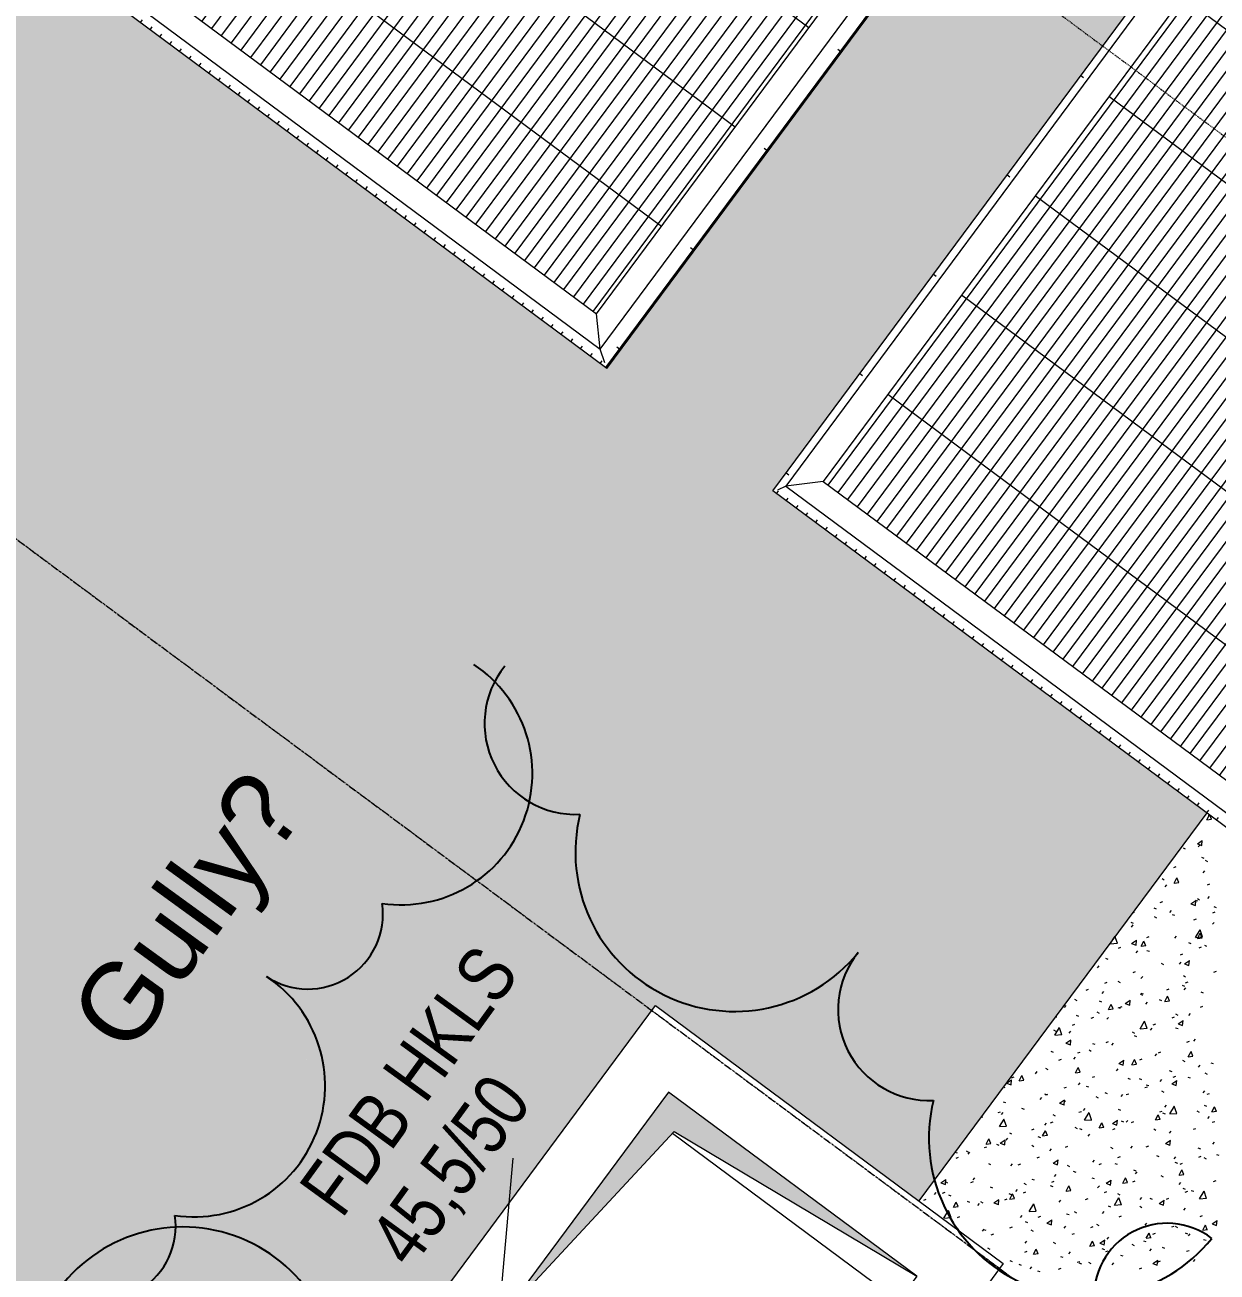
# Model space of a CAD drawing. Header units: centimetres. Extents: x -4512 to 25286, y -2765 to 13485.
# Drawn here: x 20956 to 21148.8, y 10918.6 to 11120.4 of the extents above; entities that cross this region are included whole.
import ezdxf

# ---------------------------------------------------------------- set-up
doc = ezdxf.new("R2010")
doc.units = ezdxf.units.CM
for name, pattern in [('DB_Strichlinie', [0.215, 0.15, -0.065]), ('DB_Strichpunkt', [0.28, 0.15, -0.065, 0, -0.065]), ('Grundgrenze', [0.9, 0.4, -0.1, 0.1, -0.1, 0.1, -0.1]), ('Rasterlinie', [2.2225, 1.27, -0.3175, 0.3175, -0.3175]), ('Verdeckt 0_5', [0.10584, 0.05292, -0.05292])]:
    doc.linetypes.add(name, pattern=pattern)
for name, color, linetype, lineweight in [('A-ANNO-DIMS', 7, 'Continuous', 5), ('A-ANNO-DIMS-50', 7, 'Continuous', 5), ('A-DETL-GENF', 7, 'Continuous', 9), ('A-FLOR', 7, 'Continuous', 9), ('A-FLOR-PATT', 7, 'Continuous', 9), ('A-GENM', 7, 'Continuous', 9), ('A-GENM-IDEN', 7, 'Continuous', 5), ('I-WALL', 7, 'Continuous', 9), ('Q-SPCQ', 7, 'Continuous', 9), ('S-GRID', 7, 'Continuous', 5)]:
    doc.layers.add(name, color=color, linetype=linetype, lineweight=lineweight)
for name, color, linetype, lineweight, true_color in [('A-DETL', 251, 'Continuous', 9, 0x4f4f4f), ('C-PROP-LINE', 96, 'Grundgrenze', 25, 0x008000), ('G-ANNO-REVC', 1, 'Continuous', 25, 0xff0000), ('G-ANNO-REVC-IDEN', 1, 'Continuous', 5, 0xff0000)]:
    doc.layers.add(name, color=color, linetype=linetype, lineweight=lineweight, true_color=true_color)
doc.styles.add('Arial Unicode MS_3', font='ARIALUNI.ttf', dxfattribs={"width": 0.8, "height": 9})
doc.styles.add('Arial Unicode MS_5', font='ARIALUNI.ttf', dxfattribs={"height": 12.5})
doc.styles.add('Arial_2', font='arial.ttf', dxfattribs={"width": 0.8, "height": 9})
doc.dimstyles.new('M_1_100', dxfattribs={"dimscale": 30.48, "dimtxt": 9.052604, "dimasz": 0.098425, "dimexe": 0.246063, "dimexo": 0.0625, "dimgap": 0.032808, "dimtad": 1, "dimdec": 1, "dimrnd": 0.5, "dimdsep": 46, "dimtxsty": 'Arial Unicode MS_3', "dimblk1": 'OBLIQUE', "dimblk2": 'OBLIQUE', "dimsah": 1, "dimcen": 0.09, "dimazin": 0, "dimtfac": 1, "dimtdec": 4, "dimtix": 1, "dimtmove": 0, "dimatfit": 3, "dimfxl": 0.246063, "dimfxlon": 1, "dimtvp": 1, "dimtolj": 1, "dimtzin": 0, "dimlwd": 13, "dimlwe": 13, "dimarcsym": 2})

# ---------------------------------------------------------------- blocks, each defined once
blk = doc.blocks.new('HNP_BD_Symbol - BD_Symbol-16672176-DD - FOK AF 300')
at = {"layer": 'A-DETL-GENF', "true_color": 0xc0c0c0}
blk.add_hatch(color=9, dxfattribs=at).paths.add_polyline_path([(0, 0), (0, -40.5), (0.56, -40.5), (4.55, -4.55), (49.73, -2.4), (50, 0), (0, 0)])
at = {"layer": 'A-DETL-GENF'}
for p, q in [((4.55, -4.55), (49.73, -2.4)), ((0.56, -40.5), (4.55, -4.55))]:
    blk.add_line(p, q, dxfattribs=at)
blk = doc.blocks.new('HNP_M5_Solarpaneel_parametrisch ohne Füße - HNP_Solarpaneel_1134x1762-7903408-DD - FOK AF 300')
at = {"layer": 'Q-SPCQ', "lineweight": 5, "true_color": 0xe0e0e0}
h = blk.add_hatch(dxfattribs=at)
h.set_pattern_fill('FP_2', color=254, style=0, pattern_type=2)
h.set_pattern_definition([(180, (88.1, 113.27), (0, -0.3473), []), (270, (88.1, 113.27), (20, 1e-15), [])])
h.paths.add_polyline_path([(176.2, 113.4), (0, 113.4), (0.03, 113.14), (176.2, 113.14)])
h = blk.add_hatch(dxfattribs=at)
h.set_pattern_fill('FP_3', color=254, style=0, pattern_type=2)
h.set_pattern_definition([(0, (88.1, 56.44), (0, 1.97), []), (90, (88.1, 56.44), (-20, 1e-15), [])])
h.paths.add_polyline_path([(176.2, 113.14), (0, 113.14), (0, -0.26), (176.2, -0.26), (176.2, 112.6)])
h.paths.add_polyline_path([(175.65, 112.6), (175.65, 0.28), (0.55, 0.28), (0.59, 112.6), (175.12, 112.6)])
h.paths.add_polyline_path([(170.09, 106.75), (6.11, 106.75), (6.11, 5.39), (170.09, 5.39), (170.09, 102.11)])
at = {"layer": 'Q-SPCQ', "lineweight": 5}
for p, q in [((176.2, 113.4), (0, 113.4)), ((176.2, 113.4), (0, 113.4)), ((0, 113.14), (176.2, 113.14)), ((176.2, 113.4), (176.2, 113.14)), ((176.2, 113.14), (176.2, -0.26)), ((175.65, 112.6), (174.32, 110.65)), ((174.32, 110.65), (1.88, 110.65)), ((174.32, 110.65), (170.09, 106.75)), ((174.32, 0.96), (174.32, 110.65)), ((170.09, 106.75), (6.11, 106.75)), ((170.09, 5.39), (170.09, 106.75)), ((6.11, 5.39), (170.09, 5.39)), ((170.09, 5.39), (174.32, 0.96)), ((1.88, 0.96), (174.32, 0.96)), ((174.32, 0.96), (175.65, 0.28)), ((176.2, -0.26), (0, -0.26))]:
    blk.add_line(p, q, dxfattribs=at)
blk = doc.blocks.new('FP_53-DD - FOK AF 300')
at = {"layer": 'A-FLOR-PATT', "color": 8, "lineweight": 5, "true_color": 0x787878}
for p, q in [((34470.55, 10991.78), (34471.31, 10991.89)), ((34470.56, 10991.78), (34470.97, 10992.57)), ((34470.76, 10992.6), (34471.07, 10992.49)), ((34471.31, 10991.88), (34471.04, 10992.51)), ((34466.69, 10987.26), (34467.06, 10987.06)), ((34469.01, 10987.9), (34469.81, 10988.44)), ((34469.01, 10987.9), (34469.72, 10987.63)), ((34469.16, 10987.38), (34469.44, 10987.71)), ((34469.72, 10987.62), (34469.81, 10988.43)), ((34469.68, 10985.71), (34470.07, 10985.57)), ((34470.28, 10985.23), (34470.65, 10985.02)), ((34465.2, 10984.05), (34465.6, 10984.2)), ((34469.93, 10983.21), (34470.2, 10983.53)), ((34463.29, 10982.3), (34463.65, 10982.09)), ((34463.81, 10980.96), (34464.08, 10981.28)), ((34465.24, 10981.54), (34465.68, 10982.4)), ((34465.24, 10981.55), (34466, 10981.65)), ((34466, 10981.64), (34465.68, 10982.39)), ((34470.65, 10981.25), (34471.05, 10981.4)), ((34467.97, 10978.19), (34468.77, 10978.73)), ((34468.66, 10978.8), (34469.05, 10978.66)), ((34468.68, 10977.91), (34468.77, 10978.72)), ((34469.01, 10979.05), (34469.38, 10978.85)), ((34470.69, 10979.04), (34470.96, 10979.36)), ((34458.49, 10976.71), (34458.82, 10976.83)), ((34461.94, 10977.54), (34462.33, 10977.4)), ((34463.01, 10978.4), (34463.4, 10978.54)), ((34464.57, 10976.79), (34464.84, 10977.11)), ((34467.97, 10978.19), (34468.68, 10977.92)), ((34471.49, 10976.72), (34471.89, 10976.87)), ((34471.66, 10977.74), (34472.05, 10977.6)), ((34458.22, 10975.22), (34458.61, 10975.08)), ((34458.36, 10974.43), (34458.63, 10974.76)), ((34462.02, 10976.13), (34462.38, 10975.92)), ((34464.94, 10976.48), (34465.33, 10976.34)), ((34468.46, 10975.59), (34468.86, 10975.74)), ((34471.46, 10974.87), (34471.73, 10975.19)), ((34454.93, 10971.73), (34455.58, 10972.79)), ((34456.08, 10971.8), (34455.68, 10972.93)), ((34460.81, 10972.74), (34461.21, 10972.89)), ((34465.34, 10972.62), (34465.61, 10972.94)), ((34468.7, 10972.75), (34469.45, 10973.98)), ((34468.7, 10972.75), (34469.85, 10972.84)), ((34469.04, 10972.6), (34469.48, 10973.45)), ((34469.04, 10972.6), (34469.8, 10972.71)), ((34469.85, 10972.82), (34469.45, 10973.97)), ((34469.8, 10972.7), (34469.48, 10973.44)), ((34454.93, 10971.73), (34456.08, 10971.81)), ((34456.23, 10971.03), (34456.62, 10971.17)), ((34458.38, 10971.76), (34459.18, 10972.3)), ((34458.38, 10971.76), (34459.09, 10971.49)), ((34459.09, 10971.48), (34459.18, 10972.29)), ((34459.13, 10970.26), (34459.4, 10970.59)), ((34459.92, 10971.31), (34460.37, 10972.16)), ((34459.92, 10971.31), (34460.68, 10971.42)), ((34460.68, 10971.41), (34460.36, 10972.15)), ((34460.86, 10970.65), (34461.25, 10970.51)), ((34467.58, 10971.91), (34467.97, 10971.77)), ((34469.3, 10971.07), (34469.69, 10971.21)), ((34470.14, 10971.52), (34470.51, 10971.32)), ((34453.52, 10970.01), (34453.59, 10970.04)), ((34454.14, 10969.39), (34454.53, 10969.25)), ((34463.15, 10968.6), (34463.51, 10968.39)), ((34466.1, 10968.45), (34466.37, 10968.77)), ((34466.27, 10969.94), (34466.66, 10970.08)), ((34466.94, 10968.49), (34467.73, 10969.02)), ((34467.65, 10968.2), (34467.73, 10969.01)), ((34452.86, 10967.83), (34453.13, 10968.16)), ((34458.62, 10967.08), (34459.02, 10967.23)), ((34466.74, 10966.57), (34467.1, 10966.36)), ((34466.94, 10968.49), (34467.65, 10968.21)), ((34471.69, 10967.12), (34472.09, 10967.27)), ((34454.03, 10965.37), (34454.43, 10965.52)), ((34456.15, 10965.67), (34456.51, 10965.47)), ((34459.89, 10966.09), (34460.17, 10966.42)), ((34466.56, 10965.01), (34466.95, 10964.87)), ((34466.87, 10964.28), (34467.14, 10964.61)), ((34467.11, 10965.41), (34467.5, 10965.56)), ((34449.15, 10962.75), (34449.51, 10962.54)), ((34451, 10964.24), (34451.4, 10964.38)), ((34453.62, 10963.66), (34453.89, 10963.99)), ((34457.35, 10962.06), (34458.15, 10962.59)), ((34458.06, 10961.77), (34458.15, 10962.58)), ((34459.74, 10963.64), (34460.11, 10963.43)), ((34459.84, 10963.75), (34460.23, 10963.61)), ((34462.84, 10962.69), (34463.23, 10962.55)), ((34463.73, 10962.37), (34464.17, 10963.23)), ((34464.08, 10964.28), (34464.47, 10964.43)), ((34464.49, 10962.47), (34464.17, 10963.22)), ((34469.56, 10963.95), (34469.95, 10963.81)), ((34447.5, 10961.41), (34447.77, 10961.73)), ((34452.74, 10960.71), (34453.11, 10960.51)), ((34453.12, 10962.49), (34453.51, 10962.35)), ((34454.61, 10961.08), (34455.05, 10961.93)), ((34454.61, 10961.08), (34455.37, 10961.19)), ((34455.37, 10961.18), (34455.05, 10961.92)), ((34456.12, 10961.43), (34456.51, 10961.29)), ((34456.43, 10961.43), (34456.82, 10961.57)), ((34457.35, 10962.06), (34458.06, 10961.79)), ((34460.66, 10961.93), (34460.93, 10962.25)), ((34463.73, 10962.38), (34464.49, 10962.48)), ((34469.5, 10961.47), (34469.9, 10961.62)), ((34445.99, 10959.86), (34446.25, 10959.9)), ((34446.24, 10959.88), (34446.16, 10960.09)), ((34448.81, 10958.58), (34449.2, 10958.73)), ((34449.4, 10960.16), (34449.79, 10960.03)), ((34451.84, 10959.71), (34452.24, 10959.86)), ((34454.39, 10959.5), (34454.66, 10959.82)), ((34459.73, 10957.96), (34460.48, 10959.19)), ((34460.88, 10958.03), (34460.48, 10959.18)), ((34461.88, 10958.63), (34462.28, 10958.77)), ((34464.91, 10959.76), (34465.31, 10959.91)), ((34465.47, 10960.4), (34465.84, 10960.19)), ((34465.9, 10958.78), (34466.7, 10959.32)), ((34465.9, 10958.78), (34466.62, 10958.51)), ((34466.62, 10958.5), (34466.7, 10959.31)), ((34467.64, 10960.11), (34467.91, 10960.44)), ((34445.74, 10957.78), (34446.11, 10957.58)), ((34445.96, 10956.93), (34446.71, 10958.16)), ((34445.96, 10956.93), (34447.11, 10957.02)), ((34447.11, 10957), (34446.71, 10958.15)), ((34448.26, 10957.24), (34448.54, 10957.57)), ((34458.47, 10957.47), (34458.84, 10957.27)), ((34458.76, 10956.87), (34459.16, 10956.73)), ((34459.73, 10957.96), (34460.88, 10958.05)), ((34461.43, 10957.76), (34461.7, 10958.08)), ((34465.48, 10958.13), (34465.88, 10957.99)), ((34447.75, 10955.63), (34448.55, 10956.16)), ((34447.75, 10955.63), (34448.47, 10955.35)), ((34448.47, 10955.34), (34448.55, 10956.15)), ((34451.48, 10954.55), (34451.84, 10954.34)), ((34452.04, 10955.6), (34452.43, 10955.46)), ((34454.24, 10955.77), (34454.63, 10955.92)), ((34455.16, 10955.33), (34455.43, 10955.65)), ((34467.31, 10955.82), (34467.71, 10955.96)), ((34468.41, 10955.95), (34468.68, 10956.27)), ((34445.31, 10954.34), (34445.71, 10954.2)), ((34446.62, 10952.92), (34447.01, 10953.07)), ((34449.03, 10953.07), (34449.3, 10953.4)), ((34449.65, 10954.06), (34450.04, 10954.2)), ((34456.31, 10952.36), (34457.11, 10952.89)), ((34457.03, 10952.07), (34457.11, 10952.88)), ((34458.42, 10952.15), (34458.86, 10953)), ((34459.18, 10952.25), (34458.86, 10952.99)), ((34459.69, 10952.97), (34460.09, 10953.12)), ((34462.2, 10953.59), (34462.47, 10953.92)), ((34462.72, 10954.1), (34463.12, 10954.25)), ((34466.61, 10952.88), (34466.97, 10952.67)), ((34467.54, 10953.44), (34467.98, 10954.29)), ((34467.54, 10953.44), (34468.3, 10953.55)), ((34468.29, 10953.54), (34467.98, 10954.28)), ((34471.18, 10952.48), (34471.58, 10952.34)), ((34440.17, 10949.55), (34440.61, 10950.41)), ((34440.93, 10949.65), (34440.61, 10950.4)), ((34442.82, 10950.71), (34443.09, 10951.04)), ((34444.47, 10951.62), (34444.84, 10951.41)), ((34449.3, 10950.85), (34449.74, 10951.71)), ((34449.3, 10950.86), (34450.06, 10950.96)), ((34450.05, 10950.95), (34449.74, 10951.7)), ((34455.93, 10951.16), (34456.2, 10951.49)), ((34456.31, 10952.36), (34457.03, 10952.08)), ((34458.42, 10952.15), (34459.18, 10952.26)), ((34464.46, 10951.22), (34464.86, 10951.08)), ((34469.18, 10951.78), (34469.45, 10952.11)), ((34470.2, 10950.84), (34470.57, 10950.64)), ((34437.63, 10948.6), (34437.84, 10948.48)), ((34438.16, 10949.19), (34438.96, 10949.73)), ((34438.16, 10949.19), (34438.87, 10948.92)), ((34438.87, 10948.91), (34438.96, 10949.71)), ((34438.96, 10950.06), (34439.36, 10950.21)), ((34440.17, 10949.56), (34440.93, 10949.66)), ((34447.46, 10948.4), (34447.85, 10948.55)), ((34449.8, 10948.91), (34450.07, 10949.23)), ((34451.02, 10948.7), (34451.42, 10948.56)), ((34452.04, 10950.12), (34452.44, 10950.26)), ((34457.74, 10949.96), (34458.14, 10949.82)), ((34459.61, 10949.95), (34459.97, 10949.75)), ((34460.53, 10948.45), (34460.93, 10948.6)), ((34460.75, 10948.91), (34461.14, 10948.77)), ((34462.97, 10949.43), (34463.24, 10949.75)), ((34464.87, 10949.09), (34465.67, 10949.62)), ((34464.87, 10949.09), (34465.59, 10948.81)), ((34465.12, 10950.16), (34465.52, 10950.31)), ((34465.59, 10948.8), (34465.67, 10949.61)), ((34467.47, 10950.17), (34467.86, 10950.03)), ((34443.59, 10946.55), (34443.86, 10946.87)), ((34444.3, 10947.43), (34444.69, 10947.29)), ((34444.42, 10947.27), (34444.82, 10947.42)), ((34446.72, 10945.93), (34447.52, 10946.46)), ((34447.3, 10946.38), (34447.7, 10946.24)), ((34447.44, 10945.64), (34447.52, 10946.45)), ((34452.61, 10947.02), (34452.98, 10946.82)), ((34454.02, 10947.64), (34454.42, 10947.5)), ((34456.7, 10947), (34456.97, 10947.32)), ((34457.5, 10947.32), (34457.9, 10947.47)), ((34463.21, 10947.92), (34463.57, 10947.71)), ((34469.95, 10947.62), (34470.22, 10947.94)), ((34470.58, 10947.37), (34470.97, 10947.51)), ((34436.77, 10944.41), (34437.17, 10944.55)), ((34437.31, 10944.11), (34437.58, 10944.44)), ((34437.57, 10946.17), (34437.97, 10946.03)), ((34440.58, 10945.11), (34440.97, 10944.97)), ((34446.72, 10945.93), (34447.44, 10945.65)), ((34449.85, 10944.46), (34450.25, 10944.61)), ((34450.57, 10944.75), (34450.84, 10945.07)), ((34450.77, 10943.18), (34451.52, 10944.41)), ((34451.91, 10943.25), (34451.51, 10944.4)), ((34456.21, 10944.99), (34456.57, 10944.79)), ((34462.93, 10944.51), (34463.33, 10944.66)), ((34463.39, 10944.35), (34463.79, 10944.21)), ((34463.74, 10945.27), (34464.01, 10945.59)), ((34464.54, 10944.21), (34465.29, 10945.44)), ((34465.68, 10944.28), (34465.28, 10945.43)), ((34468.94, 10944.68), (34469.3, 10944.47)), ((34470.11, 10945.61), (34470.51, 10945.47)), ((34471.35, 10944.51), (34471.79, 10945.36)), ((34471.35, 10944.51), (34472.11, 10944.62)), ((34472.11, 10944.61), (34471.79, 10945.35)), ((34434.05, 10943.77), (34434.25, 10943.7)), ((34436.99, 10942.14), (34437.74, 10943.37)), ((34438.13, 10942.21), (34437.73, 10943.36)), ((34444.36, 10942.39), (34444.63, 10942.71)), ((34445.26, 10942.75), (34445.66, 10942.9)), ((34445.61, 10944.1), (34445.98, 10943.89)), ((34450.77, 10943.18), (34451.92, 10943.26)), ((34453.11, 10941.93), (34453.55, 10942.78)), ((34453.87, 10942.02), (34453.55, 10942.77)), ((34455.29, 10942.66), (34456.09, 10943.19)), ((34455.29, 10942.66), (34456, 10942.39)), ((34456, 10942.38), (34456.09, 10943.18)), ((34456.67, 10943.08), (34457.07, 10942.94)), ((34457.47, 10942.84), (34457.74, 10943.16)), ((34458.34, 10942.8), (34458.74, 10942.95)), ((34462.23, 10943.22), (34462.67, 10944.07)), ((34462.23, 10943.22), (34462.99, 10943.33)), ((34462.99, 10943.32), (34462.67, 10944.06)), ((34464.54, 10944.21), (34465.69, 10944.29)), ((34470.72, 10943.46), (34470.99, 10943.78)), ((34471.42, 10942.85), (34471.81, 10942.99)), ((34436.99, 10942.14), (34438.14, 10942.22)), ((34438.61, 10941.16), (34438.97, 10940.96)), ((34442.23, 10941.61), (34442.63, 10941.76)), ((34443.22, 10940.55), (34443.62, 10940.41)), ((34443.98, 10940.63), (34444.43, 10941.48)), ((34443.98, 10940.63), (34444.74, 10940.74)), ((34444.74, 10940.73), (34444.43, 10941.47)), ((34449.21, 10942.07), (34449.57, 10941.86)), ((34449.95, 10941.82), (34450.34, 10941.68)), ((34451.34, 10940.58), (34451.61, 10940.91)), ((34453.11, 10941.93), (34453.87, 10942.04)), ((34455.31, 10941.67), (34455.71, 10941.82)), ((34461.94, 10941.76), (34462.31, 10941.55)), ((34464.51, 10941.1), (34464.78, 10941.43)), ((34468.39, 10941.72), (34468.78, 10941.86)), ((34434.58, 10938.75), (34434.97, 10938.9)), ((34434.86, 10939.33), (34435.3, 10940.18)), ((34434.86, 10939.33), (34435.62, 10939.44)), ((34435.62, 10939.42), (34435.3, 10940.17)), ((34436.5, 10939.28), (34436.89, 10939.15)), ((34437.13, 10939.49), (34437.93, 10940.03)), ((34437.13, 10939.49), (34437.84, 10939.22)), ((34437.84, 10939.21), (34437.93, 10940.01)), ((34438.08, 10939.95), (34438.35, 10940.27)), ((34442.21, 10939.14), (34442.57, 10938.93)), ((34445.13, 10938.22), (34445.4, 10938.55)), ((34447.66, 10938.81), (34448.06, 10938.96)), ((34454.94, 10938.83), (34455.31, 10938.63)), ((34458.24, 10938.67), (34458.51, 10939)), ((34460.74, 10938.86), (34461.14, 10939.01)), ((34463.85, 10939.39), (34464.65, 10939.93)), ((34463.85, 10939.39), (34464.56, 10939.12)), ((34464.56, 10939.11), (34464.65, 10939.91)), ((34469.1, 10938.71), (34469.49, 10938.57)), ((34471.49, 10939.29), (34471.76, 10939.62)), ((34429.78, 10938.01), (34430.16, 10937.88)), ((34429.99, 10937.03), (34430.38, 10937.18)), ((34431.6, 10938.23), (34431.97, 10938.02)), ((34431.95, 10937.69), (34432.23, 10938.01)), ((34443.07, 10937.1), (34443.47, 10937.24)), ((34445.7, 10936.23), (34446.5, 10936.76)), ((34446.41, 10935.95), (34446.5, 10936.75)), ((34452.11, 10936.42), (34452.38, 10936.74)), ((34456.16, 10937.15), (34456.55, 10937.3)), ((34462.38, 10937.45), (34462.77, 10937.31)), ((34465.28, 10936.94), (34465.55, 10937.27)), ((34465.38, 10936.39), (34465.78, 10936.25)), ((34469.23, 10937.2), (34469.63, 10937.35)), ((34470.08, 10937.16), (34470.44, 10936.96)), ((34472.1, 10937.65), (34472.5, 10937.51)), ((34435.21, 10936.2), (34435.57, 10936)), ((34438.85, 10935.79), (34439.13, 10936.11)), ((34440.04, 10935.96), (34440.44, 10936.11)), ((34445.7, 10936.23), (34446.41, 10935.96)), ((34445.9, 10934.06), (34446.17, 10934.39)), ((34447.94, 10935.9), (34448.31, 10935.7)), ((34448.93, 10934.92), (34449.33, 10934.78)), ((34453.12, 10936.02), (34453.52, 10936.17)), ((34455.66, 10936.19), (34456.05, 10936.05)), ((34458.66, 10935.13), (34459.06, 10934.99)), ((34459.01, 10934.51), (34459.28, 10934.84)), ((34466.05, 10934.3), (34466.49, 10935.15)), ((34466.05, 10934.3), (34466.81, 10934.4)), ((34466.2, 10936.07), (34466.6, 10936.22)), ((34466.8, 10934.39), (34466.49, 10935.14)), ((34427.53, 10933.05), (34428.33, 10933.59)), ((34427.53, 10933.05), (34428.25, 10932.78)), ((34428.2, 10933.27), (34428.57, 10933.06)), ((34428.25, 10932.77), (34428.33, 10933.58)), ((34432.39, 10933.1), (34432.78, 10933.25)), ((34432.73, 10933.53), (34433, 10933.85)), ((34435.48, 10932.38), (34435.88, 10932.25)), ((34440.94, 10932.97), (34441.31, 10932.77)), ((34442.21, 10933.65), (34442.6, 10933.51)), ((34445.21, 10932.6), (34445.61, 10932.46)), ((34445.47, 10933.16), (34445.87, 10933.31)), ((34447.8, 10931.7), (34448.24, 10932.56)), ((34448.56, 10931.8), (34448.24, 10932.55)), ((34451.94, 10933.87), (34452.33, 10933.73)), ((34452.88, 10932.26), (34453.16, 10932.58)), ((34454.26, 10932.97), (34455.06, 10933.5)), ((34454.26, 10932.97), (34454.97, 10932.69)), ((34454.97, 10932.68), (34455.06, 10933.49)), ((34456.93, 10933), (34457.37, 10933.85)), ((34456.93, 10933), (34457.69, 10933.11)), ((34457.68, 10933.1), (34457.37, 10933.84)), ((34458.55, 10933.21), (34458.95, 10933.36)), ((34463.08, 10934.24), (34463.45, 10934.04)), ((34466.05, 10932.78), (34466.32, 10933.1)), ((34471.63, 10933.26), (34472.03, 10933.41)), ((34424.76, 10930.24), (34425.16, 10930.39)), ((34426.51, 10931.16), (34426.78, 10931.49)), ((34427.8, 10931.38), (34428.19, 10931.53)), ((34428.75, 10931.11), (34429.15, 10930.97)), ((34436.1, 10929.79), (34436.9, 10930.33)), ((34436.82, 10929.51), (34436.9, 10930.32)), ((34437.85, 10930.31), (34438.25, 10930.46)), ((34438.49, 10931.33), (34438.88, 10931.19)), ((34438.67, 10930.41), (34439.44, 10930.51)), ((34438.68, 10930.4), (34439.12, 10931.26)), ((34439.43, 10930.5), (34439.12, 10931.25)), ((34439.63, 10931.63), (34439.9, 10931.95)), ((34440.88, 10931.44), (34441.28, 10931.59)), ((34446.67, 10929.9), (34446.94, 10930.22)), ((34447.8, 10931.71), (34448.56, 10931.81)), ((34450.94, 10930.37), (34451.33, 10930.52)), ((34453.97, 10931.5), (34454.36, 10931.65)), ((34455.58, 10929.43), (34456.33, 10930.66)), ((34456.08, 10931.32), (34456.45, 10931.11)), ((34456.73, 10929.51), (34456.33, 10930.65)), ((34459.78, 10930.35), (34460.05, 10930.68)), ((34461.31, 10930.57), (34461.7, 10930.43)), ((34462.82, 10929.7), (34463.62, 10930.24)), ((34463.54, 10929.42), (34463.62, 10930.22)), ((34464.01, 10930.42), (34464.41, 10930.57)), ((34466.68, 10932.21), (34467.04, 10932.01)), ((34467.05, 10931.55), (34467.44, 10931.7)), ((34468.03, 10931.83), (34468.42, 10931.69)), ((34469.35, 10930.46), (34470.1, 10931.69)), ((34469.35, 10930.46), (34470.5, 10930.55)), ((34470.5, 10930.53), (34470.1, 10931.68)), ((34428.02, 10927.35), (34428.77, 10928.58)), ((34429.17, 10927.42), (34428.76, 10928.57)), ((34429.54, 10929.1), (34430.31, 10929.21)), ((34429.55, 10929.1), (34429.99, 10929.95)), ((34430.3, 10929.2), (34429.99, 10929.94)), ((34431.76, 10930.06), (34432.16, 10929.92)), ((34433.5, 10929.37), (34433.77, 10929.69)), ((34433.94, 10930.04), (34434.31, 10929.83)), ((34436.1, 10929.79), (34436.82, 10929.52)), ((34441.8, 10928.39), (34442.55, 10929.63)), ((34441.8, 10928.39), (34442.95, 10928.48)), ((34442.95, 10928.47), (34442.55, 10929.61)), ((34449.09, 10928.39), (34449.45, 10928.18)), ((34453.66, 10928.1), (34453.93, 10928.42)), ((34454.58, 10929.31), (34454.98, 10929.17)), ((34455.58, 10929.43), (34456.73, 10929.52)), ((34459.68, 10929.29), (34460.05, 10929.08)), ((34462.82, 10929.7), (34463.54, 10929.43)), ((34466.82, 10928.62), (34467.09, 10928.94)), ((34428.02, 10927.35), (34429.17, 10927.43)), ((34430.2, 10927.44), (34430.59, 10927.59)), ((34440.4, 10927.46), (34440.67, 10927.79)), ((34441.14, 10926.78), (34441.53, 10926.64)), ((34443.28, 10927.51), (34443.68, 10927.66)), ((34444.67, 10926.54), (34445.47, 10927.07)), ((34444.67, 10926.54), (34445.39, 10926.26)), ((34445.39, 10926.25), (34445.47, 10927.06)), ((34447.86, 10928.04), (34448.26, 10927.91)), ((34452.68, 10926.36), (34453.05, 10926.16)), ((34456.37, 10927.57), (34456.76, 10927.71)), ((34460.55, 10926.19), (34460.82, 10926.52)), ((34469.44, 10927.62), (34469.84, 10927.76)), ((34469.87, 10925.37), (34470.31, 10926.23)), ((34470.62, 10925.47), (34470.3, 10926.22)), ((34471.39, 10926.43), (34472.19, 10926.97)), ((34471.39, 10926.43), (34472.1, 10926.16)), ((34472.1, 10926.15), (34472.19, 10926.96)), ((34434.27, 10925.21), (34434.54, 10925.53)), ((34434.41, 10925.51), (34434.8, 10925.37)), ((34435.66, 10924.66), (34436.06, 10924.81)), ((34438.7, 10925.79), (34439.09, 10925.94)), ((34442.08, 10925.46), (34442.45, 10925.25)), ((34447.45, 10925.74), (34447.72, 10926.06)), ((34448.75, 10924.72), (34449.14, 10924.87)), ((34451.78, 10925.85), (34452.18, 10926)), ((34454.43, 10923.94), (34454.7, 10924.26)), ((34460.75, 10924.08), (34461.19, 10924.93)), ((34460.75, 10924.08), (34461.51, 10924.19)), ((34461.5, 10924.18), (34461.19, 10924.92)), ((34461.83, 10924.77), (34462.22, 10924.92)), ((34464.86, 10925.91), (34465.26, 10926.05)), ((34465.42, 10926.05), (34465.78, 10925.85)), ((34467.02, 10924.94), (34467.41, 10924.8)), ((34467.6, 10924.46), (34467.87, 10924.78)), ((34469.87, 10925.38), (34470.63, 10925.48)), ((34435.08, 10922.53), (34435.45, 10922.32)), ((34441.17, 10923.3), (34441.44, 10923.63)), ((34442.5, 10921.49), (34442.94, 10922.34)), ((34443.25, 10921.58), (34442.94, 10922.33)), ((34445.69, 10923.43), (34446.05, 10923.23)), ((34451.62, 10922.79), (34452.06, 10923.64)), ((34451.62, 10922.79), (34452.38, 10922.9)), ((34452.38, 10922.88), (34452.06, 10923.63)), ((34453.24, 10923.28), (34454.04, 10923.81)), ((34453.24, 10923.28), (34453.95, 10923)), ((34453.57, 10922.42), (34453.97, 10922.28)), ((34453.95, 10922.99), (34454.04, 10923.8)), ((34458.42, 10923.13), (34458.79, 10922.92)), ((34460.3, 10923.68), (34460.69, 10923.54)), ((34461.33, 10922.03), (34461.6, 10922.36)), ((34463.3, 10922.62), (34463.7, 10922.49)), ((34470.02, 10923.88), (34470.42, 10923.75)), ((34438.68, 10920.5), (34439.05, 10920.3)), ((34441.1, 10921.86), (34441.49, 10922.01)), ((34442.5, 10921.49), (34443.26, 10921.6)), ((34446.85, 10921.15), (34447.25, 10921.01)), ((34448.22, 10921.58), (34448.49, 10921.9)), ((34449.59, 10920.21), (34449.99, 10920.35)), ((34451.42, 10920.2), (34451.79, 10920)), ((34454.18, 10921.92), (34454.58, 10922.07)), ((34456.58, 10921.36), (34456.97, 10921.22)), ((34461.8, 10920.01), (34462.6, 10920.55)), ((34462.52, 10919.73), (34462.6, 10920.54)), ((34462.67, 10920.26), (34463.07, 10920.41)), ((34467.26, 10921.97), (34467.66, 10922.12)), ((34468.37, 10920.3), (34468.64, 10920.63)), ((34440.12, 10919.88), (34440.52, 10919.74)), ((34441.94, 10919.15), (34442.22, 10919.47)), ((34443.13, 10918.83), (34443.53, 10918.69)), ((34446.56, 10919.07), (34446.96, 10919.22)), ((34449.85, 10920.1), (34450.25, 10919.96)), ((34455.2, 10919.78), (34455.47, 10920.1)), ((34459.64, 10919.13), (34460.04, 10919.28)), ((34461.8, 10920.01), (34462.52, 10919.74))]:
    blk.add_line(p, q, dxfattribs=at)
blk = doc.blocks.new('HNP_DD_Symbol - DD_Symbol_HKLS-18445168-DD - FOK AF 300')
at = {"layer": 'A-GENM', "linetype": 'DB_Strichlinie'}
for p, q in [((49.64, -5), (46.97, -42.47)), ((46.97, -42.47), (0, -45.5))]:
    blk.add_line(p, q, dxfattribs=at)
blk = doc.blocks.new('HNP_BD_Symbol - BD_Symbol-18445169-DD - FOK AF 300')
at = {"layer": 'A-DETL-GENF', "true_color": 0xc0c0c0}
blk.add_hatch(color=9, dxfattribs=at).paths.add_polyline_path([(0, -45.5), (4.55, -4.55), (49.99, 0), (0, 0), (0, -43.12)])
at = {"layer": 'A-DETL-GENF'}
for p, q in [((50, 0), (0, 0)), ((0, 0), (0, -45.5)), ((4.55, -4.55), (50, 0)), ((0, -45.5), (4.55, -4.55))]:
    blk.add_line(p, q, dxfattribs=at)
at = {"layer": 'A-GENM'}
for p, q in [((0, 0), (0, -45.5)), ((50, 0), (0, 0)), ((50, 0), (50, -45.5)), ((50, -45.5), (0, -45.5))]:
    blk.add_line(p, q, dxfattribs=at)
blk = doc.blocks.new('Family - ___-3356438-DD - FOK AF 300')
at = {"layer": 'C-PROP-LINE', "color": 1, "true_color": 0xff0000}
blk.add_arc((31751.09, 12946.58), 4399.16, 307.0818, 334.045, dxfattribs=at)
blk = doc.blocks.new('Family - ___-4252337-DD - FOK AF 300')
at = {"layer": 'C-PROP-LINE', "color": 5, "lineweight": 35, "true_color": 0x0000ff}
blk.add_arc((31751.09, 12946.58), 4399.16, 307.0818, 334.045, dxfattribs=at)
blk = doc.blocks.new('DIMBLOCK27-DD - FOK AF 300')
at = {"layer": 'A-ANNO-DIMS-50', "lineweight": 13}
for p, q in [((23387.22, 12863.39), (23381.2, 12867.85)), ((23387.22, 12863.39), (23386.91, 12865.48)), ((21152.44, 9850.93), (23387.22, 12863.39)), ((23387.22, 12863.39), (23387.53, 12861.29)), ((23387.22, 12863.39), (23393.24, 12858.92)), ((21152.44, 9850.93), (21146.42, 9855.4)), ((21152.44, 9850.93), (21152.13, 9853.03)), ((21152.44, 9850.93), (21152.75, 9848.84)), ((21152.44, 9850.93), (21158.47, 9846.47))]:
    blk.add_line(p, q, dxfattribs=at)
at = {"layer": 'A-ANNO-DIMS-50', "color": 0, "lineweight": 13, "insert": (22252.25, 11354.75), "char_height": 9, "width": 29.773, "attachment_point": 1, "rotation": 53.4303, "line_spacing_factor": 1.117605, "style": 'Arial Unicode MS_3'}
blk.add_mtext('3.751', dxfattribs=at)
blk = doc.blocks.new('_Oblique')
at = {"color": 0, "linetype": 'ByBlock', "lineweight": -2}
blk.add_line((-0.5, -0.5), (0.5, 0.5), dxfattribs=at)
blk = doc.blocks.new('DIMBLOCK54-DD - FOK AF 300')
at = {"layer": 'A-ANNO-DIMS-50', "lineweight": 13}
for p, q in [((20425.35, 11705.91), (20429.82, 11711.94)), ((20425.35, 11705.91), (20420.88, 11699.89)), ((20425.35, 11705.91), (20423.25, 11705.6)), ((20425.35, 11705.91), (20427.45, 11706.22)), ((21496.73, 10911.12), (20425.35, 11705.91)), ((21496.73, 10911.12), (21501.2, 10917.14)), ((21496.73, 10911.12), (21492.26, 10905.09)), ((21496.73, 10911.12), (21494.63, 10910.8)), ((21496.73, 10911.12), (21498.83, 10911.43))]:
    blk.add_line(p, q, dxfattribs=at)
at = {"layer": 'A-ANNO-DIMS-50', "color": 0, "lineweight": 13, "insert": (20958.64, 11326.09), "char_height": 9, "width": 29.773, "attachment_point": 1, "rotation": 323.4303, "line_spacing_factor": 1.117605, "style": 'Arial Unicode MS_3'}
blk.add_mtext('1.334', dxfattribs=at)
blk = doc.blocks.new('Family - ___-18579920-DD - FOK AF 300')
at = {"layer": 'G-ANNO-REVC', "color": 5, "true_color": 0x0000ff}
for centre, radius, start, end in [((34340.24, 10999.24), 21.21, 261.6153, 56.4066), ((34368.41, 11007.36), 14.71, 141.019, 272.8294), ((34394.15, 10986.53), 25.75, 166.2278, 321.019), ((34325.15, 10976.52), 12.12, 236.4066, 8.2169), ((34425.6, 10961.08), 14.71, 141.019, 272.8294), ((34306.71, 10948.76), 21.21, 261.6153, 56.4066), ((34451.33, 10940.26), 25.75, 166.2278, 321.019), ((34291.63, 10926.05), 12.12, 236.4066, 8.2169), ((34464.13, 10914.63), 11.88, 52.5614, 184.3717), ((34304.91, 10900.87), 25.04, 348.1618, 142.9531), ((34447.88, 10893.4), 20.79, 77.7702, 232.5614), ((34330.61, 10881.47), 14.31, 322.9531, 94.7634), ((34362.02, 10857.76), 25.04, 348.1618, 142.9531), ((34428.02, 10867.47), 11.88, 52.5614, 184.3717), ((34411.77, 10846.24), 20.79, 77.7702, 232.5614), ((34387.71, 10838.36), 14.31, 322.9531, 94.7634)]:
    blk.add_arc(centre, radius, start, end, dxfattribs=at)

msp = doc.modelspace()

# ---------------------------------------------------------------- hatches: boundary and pattern name
at = {"layer": 'A-FLOR-PATT', "lineweight": 5, "true_color": 0x787878}
h = msp.add_hatch(dxfattribs=at)
h.set_pattern_fill('FP_30', color=8, style=0, pattern_type=2)
h.set_pattern_definition([(49.989, (-13324.535, 9.73), (9.1086948, -0.7955072), [0.95227, -10.475]), (355.01, (-13324.535, 9.73), (-1.7622224, 9.5474673), [0.76198, -8.382]), (100.457, (-13323.776, 9.664), (7.3465967, 8.7517435), [0.80908, -8.9]), (46.173, (-13324.535, 12.269), (13.553682, -2.0995646), [1.428, -15.713]), (96.639, (-13323.405, 12.094), (11.869894, 12.366242), [1.214, -13.35]), (351.196, (-13324.535, 12.269), (11.869681, 12.3669997), [1.143, -12.573]), (20.996, (-13323.265, 11.634), (7.580307, -5.1102476), [0.95247, -10.477]), (326.018, (-13323.265, 11.634), (3.0897498, 9.205158), [0.76183, -8.38]), (71.443, (-13322.633, 11.208), (10.6709987, 4.0948797), [0.80915, -8.901]), (37.49, (-13324.5347, 9.73), (0.1540779, 4.225515), [0.41904, -7.86, 0.41904, -8.089, -8.413]), (37.49, (-13324.5347, 9.73), (0.1540779, 4.225515), [-16.787, 0.41904, -7.994]), (7.503, (-13324.5347, 9.73), (3.34078556, 5.00710414), [0.4191, -4.432, 0.4191, -7.671, -3.207]), (7.503, (-13324.5347, 9.73), (3.34078556, 5.00710414), [-12.941, 0.4191, -2.788]), (327.518, (-13327.3667, 9.73), (6.77930322, -0.28536262), [0.41901, -2.755, 0.41901, -9.485, -13.142]), (327.518, (-13327.3667, 9.73), (6.77930322, -0.28536262), [-13.078, 0.41901, -12.723]), (317.518, (-13328.637, 9.73), (7.4062942, 1.2720125), [0.41897, -3.707, 0.41897, -6.158, -9.332]), (317.518, (-13328.637, 9.73), (7.4062942, 1.2720125), [-10.703, 0.41897, -8.913])])
h.paths.add_polyline_path([(21096.792, 10932.945), (21135.515, 11001.526), (21076.945, 11044.975), (21181.925, 11186.487), (21222.819, 11156.15), (21223.81, 11157.905), (21183.116, 11188.094), (21194.497, 11203.434), (21146.528, 11194.744), (21050.116, 11064.782), (20958.832, 11132.501), (20983.033, 11165.123), (20980.53, 11164.669), (20957.435, 11133.537), (20928.239, 11155.196), (20860.624, 11142.946), (21042.034, 10940.182), (21058.009, 10961.716), (21094.616, 10934.56)])
h = msp.add_hatch(dxfattribs=at)
h.set_pattern_fill('FP_31', color=8, style=0, pattern_type=2)
h.set_pattern_definition([(49.989, (-13309.991, 18.044), (9.107655, -0.7998567), [0.95217, -10.474]), (354.982, (-13309.991, 18.044), (-1.7622749, 9.5517532), [0.76193, -8.381]), (100.452, (-13309.232, 17.977), (7.3461956, 8.7519044), [0.80937, -8.903]), (46.172, (-13309.991, 20.584), (13.5516546, -2.1062072), [1.428, -15.711]), (96.636, (-13308.862, 20.408), (11.8686705, 12.364396), [1.214, -13.354]), (351.167, (-13309.991, 20.584), (11.8684947, 12.365183), [1.143, -12.572]), (20.982, (-13308.721, 19.948), (7.5801323, -5.1149008), [0.95227, -10.475]), (325.99, (-13308.721, 19.948), (3.0901032, 9.2064437), [0.762, -8.382]), (71.448, (-13308.09, 19.522), (10.6693686, 4.0920188), [0.80925, -8.902]), (37.485, (-13309.9907, 18.044), (0.1546316, 4.2269036), [0.41897, -7.859, 0.41897, -8.087, -8.411]), (37.485, (-13309.9907, 18.044), (0.1546316, 4.2269036), [-16.784, 0.41897, -7.992]), (7.481, (-13309.9907, 18.044), (3.3405947, 5.0065521), [0.41903, -4.432, 0.41903, -7.67, -3.206]), (7.481, (-13309.9907, 18.044), (3.3405947, 5.0065521), [-12.939, 0.41903, -2.787]), (327.489, (-13312.8227, 18.045), (6.77915792, -0.2887939), [0.4191, -2.756, 0.4191, -9.487, -13.144]), (327.489, (-13312.8227, 18.045), (6.77915792, -0.2887939), [-13.081, 0.4191, -12.725]), (317.493, (-13314.093, 18.045), (7.4054356, 1.2687192), [0.4191, -3.708, 0.4191, -6.159, -9.334]), (317.493, (-13314.093, 18.045), (7.4054356, 1.2687192), [-10.706, 0.4191, -8.915])])
h.paths.add_polyline_path([(21100.574, 10930.14), (21147.136, 10992.905), (21135.515, 11001.526), (21096.792, 10932.945), (21100.239, 10930.388)])
h.paths.add_polyline_path([(21252.115, 11134.417), (21253.307, 11136.023), (21223.81, 11157.905), (21222.819, 11156.15), (21244.646, 11139.958)])
h = msp.add_hatch(dxfattribs=at)
h.set_pattern_fill('FP_67', color=8, style=0, pattern_type=2)
h.set_pattern_definition([(50.011, (-13312.77, -7.869), (9.1070717, -0.7943081), [0.9525, -10.477]), (355.019, (-13312.77, -7.869), (-1.7613824, 9.5510016), [0.7618, -8.38]), (100.451, (-13312.011, -7.935), (7.34526, 8.7576766), [0.80934, -8.903]), (46.197, (-13312.77, -5.329), (13.5503776, -2.0968035), [1.429, -15.716]), (96.635, (-13311.64, -5.504), (11.867731, 12.3741217), [1.214, -13.354]), (351.203, (-13312.77, -5.329), (11.8669584, 12.373697), [1.143, -12.569]), (21.02, (-13311.5, -5.964), (7.5790718, -5.1094402), [0.9524, -10.476]), (326.011, (-13311.5, -5.964), (3.089235, 9.209504), [0.76172, -8.379]), (71.455, (-13310.868, -6.39), (10.6685627, 4.0986988), [0.80947, -8.904]), (37.516, (-13312.7697, -7.869), (0.15453995, 4.22741143), [0.41909, -7.861, 0.41909, -8.09, -8.414]), (37.516, (-13312.7697, -7.869), (0.15453995, 4.22741143), [-16.789, 0.41909, -7.994]), (7.521, (-13312.7697, -7.869), (3.34007287, 5.0092757), [0.41902, -4.431, 0.41902, -7.669, -3.206]), (7.521, (-13312.7697, -7.869), (3.34007287, 5.0092757), [-12.939, 0.41902, -2.787]), (327.512, (-13315.6007, -7.87), (6.77812342, -0.2841548), [0.41895, -2.755, 0.41895, -9.483, -13.14]), (327.512, (-13315.6007, -7.87), (6.77812342, -0.2841548), [-13.076, 0.41895, -12.721]), (317.508, (-13316.871, -7.87), (7.4049794, 1.2734836), [0.41895, -3.707, 0.41895, -6.157, -9.331]), (317.508, (-13316.871, -7.87), (7.4049794, 1.2734836), [-10.702, 0.41895, -8.912])])
h.paths.add_polyline_path([(21034.558, 10930.104), (21042.034, 10940.182), (20860.624, 11142.946), (20815.553, 11082.189), (21033.69, 10930.707)])
h = msp.add_hatch(dxfattribs=at)
h.set_pattern_fill('FP_70', color=8, style=0, pattern_type=2)
h.set_pattern_definition([(50.015, (-13292.32, -1.871), (9.1045568, -0.7967372), [0.95233, -10.476]), (355.001, (-13292.32, -1.871), (-1.7612832, 9.5528121), [0.76162, -8.378]), (100.446, (-13291.562, -1.937), (7.343074, 8.7564917), [0.80948, -8.904]), (46.2, (-13292.32, 0.669), (13.5470562, -2.1011167), [1.428, -15.713]), (96.632, (-13291.191, 0.494), (11.864521, 12.372045), [1.214, -13.357]), (351.183, (-13292.32, 0.67), (11.864513, 12.371615), [1.142, -12.567]), (21.013, (-13291.051, 0.0345), (7.5772977, -5.1129502), [0.9521, -10.473]), (325.989, (-13291.051, 0.0345), (3.0888958, 9.2097257), [0.76172, -8.379]), (71.46, (-13290.42, -0.392), (10.665037, 4.0964733), [0.80947, -8.904]), (37.516, (-13292.3197, -1.871), (0.15453995, 4.22741143), [0.41898, -7.859, 0.41898, -8.088, -8.411]), (37.516, (-13292.3197, -1.871), (0.15453995, 4.22741143), [-16.785, 0.41898, -7.992]), (7.507, (-13292.3197, -1.871), (3.33918326, 5.00918957), [0.4189, -4.43, 0.4189, -7.667, -3.205]), (7.507, (-13292.3197, -1.871), (3.33918326, 5.00918957), [-12.935, 0.4189, -2.786]), (327.49, (-13295.1507, -1.871), (6.7763272, -0.2856825), [0.41894, -2.755, 0.41894, -9.483, -13.139]), (327.49, (-13295.1507, -1.871), (6.7763272, -0.2856825), [-13.076, 0.41894, -12.721]), (317.488, (-13296.42, -1.871), (7.4025364, 1.2721888), [0.41897, -3.707, 0.41897, -6.158, -9.332]), (317.488, (-13296.42, -1.871), (7.4025364, 1.2721888), [-10.703, 0.41897, -8.913])])
h.paths.add_polyline_path([(20738.697, 10849.554), (20741.495, 10849.969), (20693.006, 10885.941), (20691.943, 10884.239), (20737.49, 10850.45)])
h.paths.add_polyline_path([(20747.76, 10850.898), (20750.194, 10851.258), (20851.469, 10987.776), (20942.753, 10920.057), (20909.197, 10874.825), (20955.848, 10881.739), (20969.581, 10900.251), (20988.094, 10886.518), (21039.225, 10894.096), (21018.984, 10909.111), (21034.558, 10930.104), (20815.553, 11082.189), (20786.632, 11035.875), (20850.072, 10988.813), (20748.586, 10852.011)])

# ---------------------------------------------------------------- linework, layer by layer
at = {"layer": 'A-DETL', "color": 7, "linetype": 'Verdeckt 0_5', "lineweight": 5}
msp.add_line((20779.043, 11167.422), (21360.51, 10736.062), dxfattribs=at)
at = {"layer": 'A-FLOR', "color": 254, "lineweight": 5, "true_color": 0xcfcfcf}
msp.add_line((21147.136, 10992.904), (21100.574, 10930.14), dxfattribs=at)
at = {"layer": 'A-GENM-IDEN'}
msp.add_line((21032.974, 10914.561), (21034.939, 10937.052), dxfattribs=at)
at = {"layer": 'I-WALL'}
for p, q in [((21018.984, 10909.111), (21058.009, 10961.716)), ((21058.009, 10961.716), (21114.228, 10920.011)), ((21097.26, 10913.921), (21060.717, 10941.03)), ((21114.228, 10920.011), (21075.204, 10867.405))]:
    msp.add_line(p, q, dxfattribs=at)
at = {"layer": 'S-GRID', "color": 8, "linetype": 'DB_Strichpunkt', "true_color": 0x808080}
msp.add_line((20238.441, 11778.58), (21781.795, 10633.648), dxfattribs=at)
at = {"layer": 'S-GRID', "linetype": 'Rasterlinie'}
msp.add_line((20076.702, 11688.451), (21669.8, 10506.618), dxfattribs=at)

# ---------------------------------------------------------------- block references
at = {"layer": 'A-FLOR', "color": 254, "lineweight": 5, "true_color": 0xcfcfcf}
msp.add_blockref('FP_53-DD - FOK AF 300', (-13323.377, 0), dxfattribs=at)
at = {"layer": 'A-GENM'}
for name, p, rotation in [('HNP_BD_Symbol - BD_Symbol-18445169-DD - FOK AF 300', (21060.082, 10947.727), 323.4304761115937), ('HNP_BD_Symbol - BD_Symbol-16672176-DD - FOK AF 300', (21073.13, 10881.394), 143.4303073949245), ('HNP_DD_Symbol - DD_Symbol_HKLS-18445168-DD - FOK AF 300', (21060.082, 10947.727), 323.4304761115937)]:
    msp.add_blockref(name, p, dxfattribs=dict(at, rotation=rotation))
at = {"layer": 'C-PROP-LINE', "color": 5, "lineweight": 35, "true_color": 0x0000ff}
msp.add_blockref('Family - ___-4252337-DD - FOK AF 300', (-13323.377, 0), dxfattribs=at)
at = {"layer": 'C-PROP-LINE', "color": 1, "true_color": 0xff0000}
msp.add_blockref('Family - ___-3356438-DD - FOK AF 300', (-13323.377, 0), dxfattribs=at)
at = {"layer": 'G-ANNO-REVC', "color": 5, "true_color": 0x0000ff}
msp.add_blockref('Family - ___-18579920-DD - FOK AF 300', (-13323.377, 0), dxfattribs=at)
at = {"layer": 'Q-SPCQ', "rotation": 233.4302660668834}
for p in [(21064.021, 11273.857), (21182.134, 11186.332)]:
    msp.add_blockref('HNP_M5_Solarpaneel_parametrisch ohne Füße - HNP_Solarpaneel_1134x1762-7903408-DD - FOK AF 300', p, dxfattribs=at)

# ---------------------------------------------------------------- texts
at = {"layer": 'A-GENM-IDEN', "char_height": 9, "attachment_point": 1, "rotation": 54, "style": 'Arial_2'}
for s, insert, width in [('FDB HKLS', (20999.958, 10932.381), 58.68352), ('45,5/50', (21011.196, 10924.217), 40.08437)]:
    msp.add_mtext(s, dxfattribs=dict(at, insert=insert, width=width))
at = {"layer": 'G-ANNO-REVC-IDEN', "color": 5, "true_color": 0x0000ff, "insert": (20962.573, 10960.616), "char_height": 12.5, "width": 60.12656, "attachment_point": 1, "rotation": 54, "style": 'Arial Unicode MS_5'}
msp.add_mtext('Gully?', dxfattribs=at)

# ---------------------------------------------------------------- dimensions: what is measured, and where the dimension line sits
at = {"layer": 'A-ANNO-DIMS', "lineweight": 13}
for base, p1, p2, angle, override, picture, middle in [((23387.219, 12863.386), (21146.419, 9855.402), (23381.196, 12867.855), 53.43027, {"dimpost": '<>', "dimfxl": 3750.879752}, 'DIMBLOCK27-DD - FOK AF 300', (22265.335, 11360.496)), ((20425.353, 11705.913), (21492.263, 10905.092), (20420.884, 11699.89), 323.43027, {"dimpost": '<>', "dimfxl": 1334}, 'DIMBLOCK54-DD - FOK AF 300', (20964.378, 11313.01))]:
    dim = msp.add_linear_dim(base=base, p1=p1, p2=p2, angle=angle, dimstyle='M_1_100', override=override, dxfattribs=at)
    dim.commit()
    dim.dimension.update_dxf_attribs({"geometry": picture, "text_midpoint": middle})

doc.saveas('drawing.dxf')
